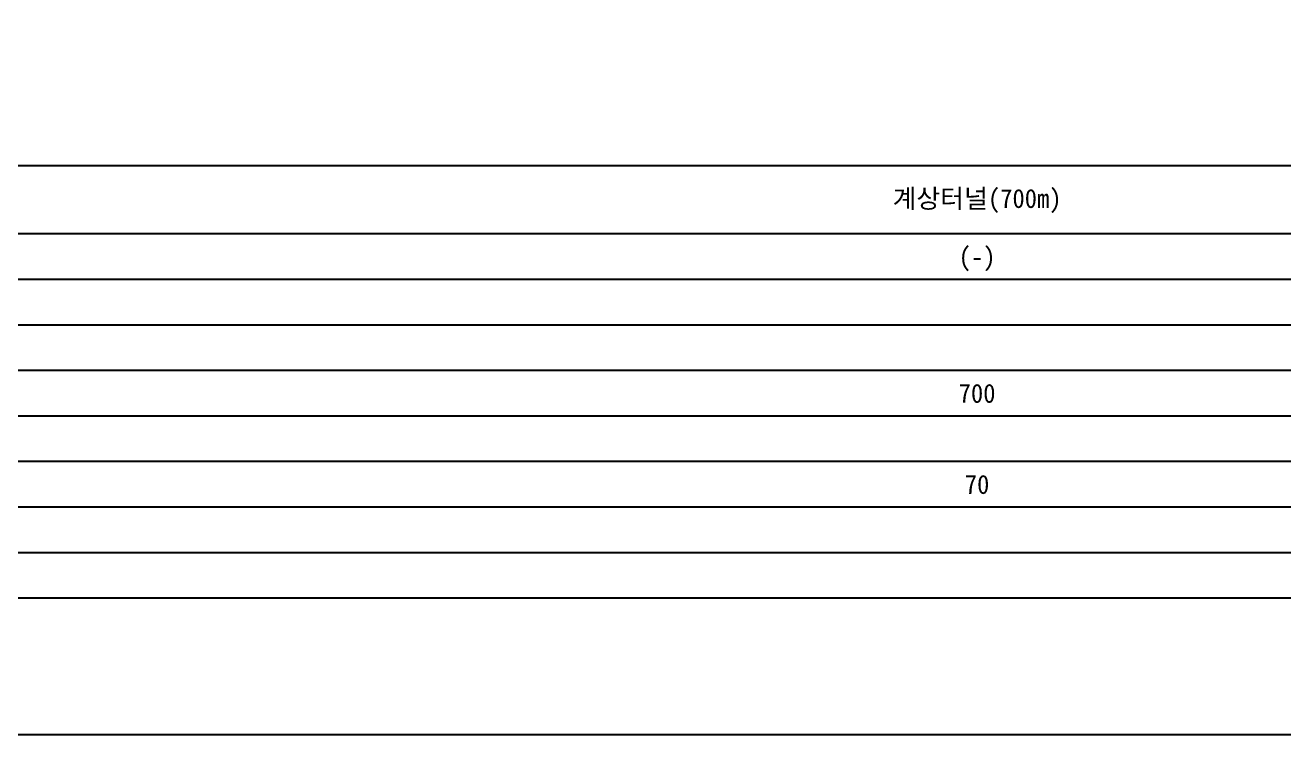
# Model space of a CAD drawing. Header units: millimetres. Extents: x 10470 to 11266, y 1103 to 1807.
# Drawn here: x 10784.3 to 10950.1, y 1286.9 to 1380.4 of the extents above; entities that cross this region are included whole.
import ezdxf
from ezdxf.enums import TextEntityAlignment as Align
from ezdxf.xclip import XClip

# ---------------------------------------------------------------- set-up
doc = ezdxf.new("R2010")
doc.units = ezdxf.units.MM
doc.header["$LTSCALE"] = 10
doc.header["$MEASUREMENT"] = 0
doc.header["$XCLIPFRAME"] = 2
for name, color, linetype in [('TT-TABL-LIN1', 4, 'Continuous'), ('TT-TABL-LIN2', 1, 'Continuous'), ('TT-TABL-TEX2', 3, 'Continuous'), ('TZ-BASE', 253, 'Continuous')]:
    doc.layers.add(name, color=color, linetype=linetype)
doc.styles.get("Standard").update_dxf_attribs({"font": 'GulimChe.ttf'})

# ---------------------------------------------------------------- blocks, each defined once
blk = doc.blocks.new('JD-SDFHSFH5FGCFH6')
at = {"layer": 'TZ-BASE'}
for p, q in [((294.38, -97.52, 203), (294.74, -73.66, 203)), ((356.73, -73.36, 190), (358.94, -124.08, 190)), ((282.2, -92.47, 206), (280.31, -75.23, 206))]:
    blk.add_line(p, q, dxfattribs=at)
blk = doc.blocks.new('JD-경부고속하선표_190503')
at = {"layer": 'TT-TABL-LIN1'}
blk.add_lwpolyline([(2, 114), (785.58, 114), (785.58, 39), (2, 39)], close=True, dxfattribs=at)
at = {"layer": 'TT-TABL-LIN2'}
for points in [[(785.58, 105), (9.33, 105)], [(785.58, 99), (9.33, 99)], [(785.58, 93), (9.33, 93)], [(785.58, 87), (9.33, 87)], [(785.58, 81), (38.33, 81)], [(785.58, 75), (9.33, 75)], [(785.58, 69), (9.33, 69)], [(785.58, 63), (9.33, 63)], [(785.58, 57), (9.33, 57)]]:
    blk.add_lwpolyline(points, dxfattribs=at)

msp = doc.modelspace()

# ---------------------------------------------------------------- block references
at = {"layer": 'TT-TABL-LIN2'}
msp.add_blockref('JD-경부고속하선표_190503', (10474.11, 1247.87), dxfattribs=at)
at = {"layer": 'TZ-BASE'}
ref = msp.add_blockref('JD-SDFHSFH5FGCFH6', (10557.12, 1471.56), dxfattribs=at)
XClip(ref).set_block_clipping_path([(2.4833460004, -75.0048615017), (697.0870356228, -76.3266636377), (702.6246141986, 73.6630701726), (-2.4833460004, 75.0048615017)])

# ---------------------------------------------------------------- texts
at = {"layer": 'TT-TABL-TEX2'}
msp.add_text('계상터널(700m)', height=2.5, dxfattribs=at).set_placement((10909.68, 1357.37), align=Align.MIDDLE)
for s, p in [('(-)', (10909.68, 1349.87)), ('700', (10909.68, 1331.87)), ('70', (10909.68, 1319.87))]:
    msp.add_text(s, height=2.5, dxfattribs=at).set_placement(p, align=Align.MIDDLE_CENTER)

doc.saveas('drawing.dxf')
